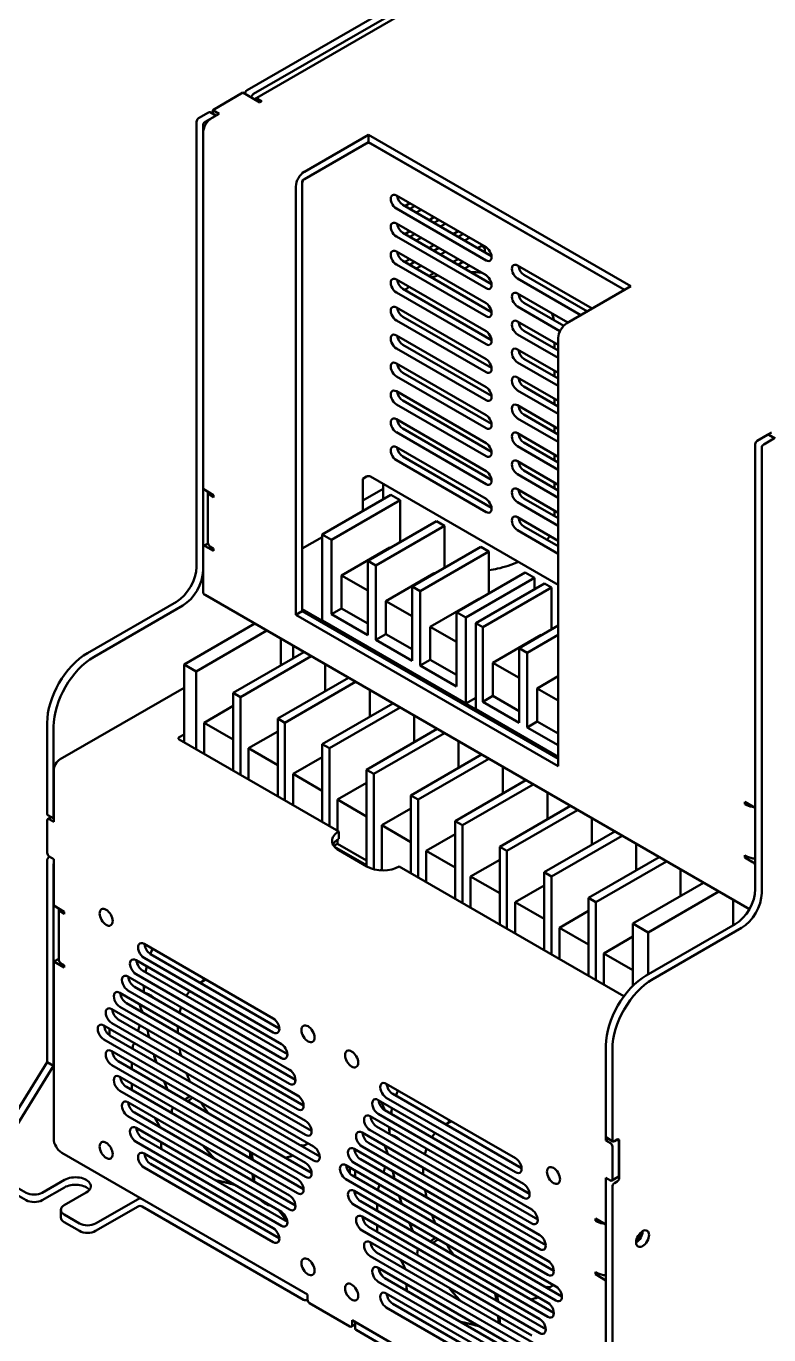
# Model space of a CAD drawing. Header units: millimetres. Extents: x 2121 to 4904, y 892 to 1933.
# Drawn here: x 3036 to 3153.1, y 1585.1 to 1791.4 of the extents above; entities that cross this region are included whole.
import ezdxf

# ---------------------------------------------------------------- set-up
doc = ezdxf.new("R2010")
doc.units = ezdxf.units.MM
doc.header["$LTSCALE"] = 1.8
doc.layers.add('외형선(ISO)', color=7, linetype='Continuous', lineweight=50)

msp = doc.modelspace()

# ---------------------------------------------------------------- linework, layer by layer
at = {"layer": '외형선(ISO)'}
for p, q in [((3070.811, 1781.322), (3197.135, 1854.256)), ((3071.829, 1780.734), (3198.153, 1853.668)), ((3198.863, 1853.174), (3071.975, 1779.915)), ((3070.174, 1780.955), (3065.401, 1778.199)), ((3072.847, 1779.412), (3070.174, 1780.955)), ((3072.847, 1779.779), (3073.165, 1779.595)), ((3073.165, 1779.595), (3072.847, 1779.412)), ((3063.174, 1776.913), (3064.765, 1777.832)), ((3064.192, 1776.325), (3065.783, 1777.244)), ((3064.99, 1777.854), (3065.915, 1777.32)), ((3065.21, 1776.913), (3066.419, 1777.611)), ((3066.419, 1777.611), (3065.401, 1778.199)), ((3065.401, 1778.199), (3065.401, 1777.617)), ((3062.856, 1706.184), (3062.856, 1776.362)), ((3063.874, 1775.774), (3063.874, 1705.596)), ((3063.874, 1718.456), (3063.874, 1774.599)), ((3089.648, 1772.945), (3079.529, 1767.103)), ((3079.847, 1768.463), (3089.966, 1774.305)), ((3089.966, 1773.129), (3079.847, 1767.287)), ((3089.966, 1774.305), (3089.966, 1773.129)), ((3089.966, 1774.305), (3131.332, 1750.422)), ((3130.314, 1749.834), (3089.966, 1773.129)), ((3090.284, 1772.945), (3130.314, 1749.834)), ((3079.529, 1767.103), (3079.529, 1709.05)), ((3079.529, 1766.736), (3079.529, 1699.203)), ((3078.511, 1698.615), (3078.511, 1766.148)), ((3094.357, 1764.715), (3108.485, 1756.558)), ((3108.485, 1754.5), (3094.357, 1762.657)), ((3095.375, 1763.245), (3109.367, 1755.167)), ((3095.694, 1763.061), (3096.457, 1763.502)), ((3096.457, 1762.621), (3097.221, 1763.061)), ((3098.239, 1762.474), (3097.476, 1762.033)), ((3094.357, 1760.306), (3108.485, 1752.149)), ((3099.512, 1760.857), (3100.276, 1761.298)), ((3100.276, 1760.416), (3101.039, 1760.857)), ((3102.058, 1760.269), (3101.294, 1759.828)), ((3108.485, 1750.091), (3094.357, 1758.248)), ((3095.375, 1758.836), (3109.367, 1750.758)), ((3095.694, 1758.652), (3096.457, 1759.093)), ((3096.457, 1758.211), (3097.221, 1758.652)), ((3098.239, 1758.064), (3097.476, 1757.624)), ((3103.33, 1758.652), (3104.094, 1759.093)), ((3104.094, 1758.211), (3104.858, 1758.652)), ((3105.876, 1758.064), (3105.112, 1757.624)), ((3099.512, 1756.448), (3100.276, 1756.889)), ((3100.276, 1756.007), (3101.039, 1756.448)), ((3107.149, 1756.448), (3107.403, 1756.595)), ((3094.357, 1755.897), (3108.485, 1747.74)), ((3108.485, 1745.682), (3094.357, 1753.839)), ((3095.375, 1754.427), (3109.367, 1746.349)), ((3095.694, 1754.243), (3096.457, 1754.684)), ((3096.457, 1753.802), (3097.221, 1754.243)), ((3102.058, 1755.86), (3101.294, 1755.419)), ((3103.33, 1754.243), (3104.094, 1754.684)), ((3104.094, 1753.802), (3104.858, 1754.243)), ((3098.239, 1753.655), (3097.476, 1753.214)), ((3099.512, 1752.039), (3100.276, 1752.48)), ((3105.876, 1753.655), (3105.112, 1753.214)), ((3113.449, 1753.692), (3125.222, 1746.895)), ((3114.467, 1752.222), (3124.459, 1746.454)), ((3094.357, 1751.488), (3108.485, 1743.331)), ((3095.375, 1750.018), (3109.367, 1741.94)), ((3123.441, 1745.866), (3113.449, 1751.635)), ((3131.332, 1750.422), (3121.213, 1744.58)), ((3108.485, 1741.273), (3094.357, 1749.43)), ((3113.449, 1749.283), (3121.404, 1744.69)), ((3114.467, 1747.813), (3120.731, 1744.197)), ((3094.357, 1747.079), (3108.485, 1738.922)), ((3095.375, 1745.609), (3109.367, 1737.531)), ((3120.149, 1743.357), (3113.449, 1747.225)), ((3108.485, 1736.864), (3094.357, 1745.021)), ((3113.449, 1744.874), (3119.877, 1741.163)), ((3094.357, 1742.669), (3108.485, 1734.513)), ((3119.877, 1739.105), (3113.449, 1742.816)), ((3114.467, 1743.404), (3119.877, 1740.281)), ((3119.273, 1740.63), (3119.273, 1741.512)), ((3119.877, 1742.265), (3119.877, 1674.733)), ((3108.485, 1732.455), (3094.357, 1740.612)), ((3095.375, 1741.2), (3109.367, 1733.122)), ((3113.449, 1740.465), (3119.877, 1736.754)), ((3094.357, 1738.26), (3108.485, 1730.104)), ((3119.877, 1734.696), (3113.449, 1738.407)), ((3114.467, 1738.995), (3119.877, 1735.872)), ((3108.485, 1728.046), (3094.357, 1736.203)), ((3095.375, 1736.791), (3109.367, 1728.713)), ((3113.449, 1736.056), (3119.877, 1732.345)), ((3119.273, 1736.221), (3119.273, 1737.103)), ((3094.357, 1733.851), (3108.485, 1725.694)), ((3119.877, 1730.287), (3113.449, 1733.998)), ((3114.467, 1734.586), (3119.877, 1731.463)), ((3108.485, 1723.637), (3094.357, 1731.794)), ((3095.375, 1732.382), (3109.367, 1724.304)), ((3113.449, 1731.647), (3119.877, 1727.936)), ((3119.273, 1731.812), (3119.273, 1732.694)), ((3094.357, 1729.442), (3108.485, 1721.285)), ((3119.877, 1725.878), (3113.449, 1729.589)), ((3114.467, 1730.177), (3119.877, 1727.054)), ((3108.485, 1719.228), (3094.357, 1727.385)), ((3095.375, 1727.972), (3109.367, 1719.894)), ((3113.449, 1727.238), (3119.877, 1723.527)), ((3119.273, 1727.403), (3119.273, 1728.284)), ((3153.478, 1727.348), (3152.269, 1726.65)), ((3094.357, 1725.033), (3108.485, 1716.876)), ((3119.877, 1721.469), (3113.449, 1725.18)), ((3114.467, 1725.768), (3119.877, 1722.645)), ((3150.933, 1725.511), (3150.933, 1655.333)), ((3152.842, 1726.98), (3151.251, 1726.062)), ((3153.86, 1726.393), (3152.269, 1725.474)), ((3154.085, 1726.415), (3153.067, 1727.003)), ((3108.485, 1714.819), (3094.357, 1722.976)), ((3095.375, 1723.563), (3109.367, 1715.485)), ((3119.273, 1722.994), (3119.273, 1723.875)), ((3150.933, 1724.335), (3150.933, 1668.193)), ((3151.951, 1724.923), (3151.951, 1654.745)), ((3113.449, 1722.829), (3119.877, 1719.118)), ((3114.467, 1721.359), (3119.877, 1718.236)), ((3089.075, 1720.073), (3089.648, 1720.404)), ((3089.075, 1715.002), (3089.075, 1720.073)), ((3090.284, 1720.404), (3119.877, 1703.318)), ((3092.273, 1716.849), (3092.273, 1719.256)), ((3119.877, 1717.06), (3113.449, 1720.771)), ((3119.273, 1718.584), (3119.273, 1719.466)), ((3063.874, 1718.456), (3065.529, 1717.501)), ((3064.657, 1718.004), (3064.657, 1710.005)), ((3065.529, 1717.133), (3065.211, 1717.317)), ((3065.529, 1717.501), (3065.529, 1717.133)), ((3082.648, 1711.291), (3093.466, 1717.538)), ((3089.075, 1716.619), (3092.273, 1718.465)), ((3093.466, 1717.538), (3094.93, 1716.693)), ((3113.449, 1718.419), (3119.877, 1714.708)), ((3114.467, 1716.95), (3119.877, 1713.827)), ((3084.111, 1710.446), (3094.93, 1716.693)), ((3094.93, 1716.693), (3094.93, 1710.079)), ((3119.877, 1712.651), (3113.449, 1716.362)), ((3119.273, 1714.175), (3119.273, 1715.057)), ((3100.658, 1713.386), (3089.839, 1707.14)), ((3091.112, 1706.405), (3101.93, 1712.651)), ((3100.658, 1713.386), (3101.93, 1712.651)), ((3101.93, 1712.651), (3101.93, 1706.037)), ((3113.449, 1714.01), (3119.877, 1710.299)), ((3082.648, 1710.851), (3079.529, 1709.05)), ((3084.111, 1710.446), (3082.648, 1711.291)), ((3082.648, 1697.697), (3082.648, 1711.291)), ((3119.877, 1708.242), (3113.449, 1711.953)), ((3114.467, 1712.541), (3119.877, 1709.418)), ((3063.874, 1702.29), (3063.874, 1709.271)), ((3063.967, 1709.477), (3064.669, 1709.882)), ((3065.529, 1708.682), (3064.192, 1709.454)), ((3065.211, 1709.234), (3065.529, 1709.05)), ((3065.529, 1709.05), (3065.529, 1708.682)), ((3084.111, 1698.689), (3084.111, 1710.446)), ((3093.339, 1709.234), (3085.702, 1704.825)), ((3093.403, 1709.197), (3093.339, 1709.234)), ((3107.658, 1709.344), (3096.839, 1703.098)), ((3098.112, 1702.363), (3108.931, 1708.609)), ((3107.658, 1709.344), (3108.931, 1708.609)), ((3108.931, 1708.609), (3108.931, 1701.996)), ((3089.839, 1707.14), (3089.839, 1695.382)), ((3091.112, 1706.405), (3089.839, 1707.14)), ((3091.112, 1694.647), (3091.112, 1706.405)), ((3085.702, 1704.825), (3089.839, 1702.437)), ((3085.702, 1704.825), (3085.702, 1699.607)), ((3100.339, 1705.192), (3092.703, 1700.783)), ((3100.403, 1705.155), (3100.339, 1705.192)), ((3103.84, 1699.056), (3114.658, 1705.302)), ((3116.122, 1704.457), (3105.303, 1698.211)), ((3114.658, 1705.302), (3116.122, 1704.457)), ((3116.122, 1702.657), (3116.122, 1704.457)), ((3096.839, 1703.098), (3096.839, 1691.34)), ((3098.112, 1702.363), (3096.839, 1703.098)), ((3098.112, 1690.606), (3098.112, 1702.363)), ((3106.862, 1697.311), (3117.681, 1703.557)), ((3107.976, 1696.668), (3118.795, 1702.914)), ((3117.681, 1703.557), (3118.795, 1702.914)), ((3118.795, 1702.914), (3118.795, 1696.301)), ((3045.673, 1692.59), (3059.674, 1700.673)), ((3150.001, 1652.197), (3064.192, 1701.738)), ((3092.703, 1700.783), (3096.839, 1698.395)), ((3092.703, 1700.783), (3092.703, 1695.566)), ((3107.34, 1701.151), (3099.703, 1696.741)), ((3107.403, 1701.114), (3107.34, 1701.151)), ((3060.692, 1700.085), (3046.691, 1692.002)), ((3078.511, 1698.615), (3079.529, 1699.203)), ((3119.877, 1674.733), (3078.511, 1698.615)), ((3119.877, 1676.203), (3079.529, 1699.497)), ((3079.529, 1699.203), (3119.877, 1675.909)), ((3085.702, 1699.607), (3084.111, 1698.689)), ((3089.839, 1695.382), (3084.111, 1698.689)), ((3089.839, 1697.219), (3085.702, 1699.607)), ((3103.84, 1687.299), (3103.84, 1699.056)), ((3105.303, 1698.211), (3103.84, 1699.056)), ((3105.303, 1684.617), (3105.303, 1698.211)), ((3060.883, 1690.789), (3072.02, 1697.219)), ((3062.792, 1689.687), (3073.929, 1696.117)), ((3105.303, 1684.617), (3082.648, 1697.697)), ((3099.703, 1696.741), (3103.84, 1694.353)), ((3099.703, 1696.741), (3099.703, 1691.524)), ((3107.976, 1696.668), (3106.862, 1697.311)), ((3106.862, 1683.716), (3106.862, 1697.311)), ((3107.976, 1684.91), (3107.976, 1696.668)), ((3119.877, 1696.925), (3113.704, 1693.361)), ((3076.156, 1694.831), (3076.156, 1690.642)), ((3092.703, 1695.566), (3091.112, 1694.647)), ((3096.839, 1691.34), (3091.112, 1694.647)), ((3096.839, 1693.177), (3092.703, 1695.566)), ((3117.204, 1695.456), (3109.567, 1691.046)), ((3114.976, 1692.626), (3119.877, 1695.456)), ((3117.268, 1695.419), (3117.204, 1695.456)), ((3079.784, 1692.737), (3068.647, 1686.307)), ((3069.792, 1685.645), (3080.929, 1692.075)), ((3078.106, 1691.768), (3078.106, 1693.705)), ((3113.704, 1693.361), (3113.704, 1681.604)), ((3114.976, 1692.626), (3113.704, 1693.361)), ((3114.976, 1680.869), (3114.976, 1692.626)), ((3062.792, 1689.687), (3060.883, 1690.789)), ((3060.883, 1678.517), (3060.883, 1690.789)), ((3083.157, 1690.789), (3083.157, 1686.601)), ((3099.703, 1691.524), (3098.112, 1690.606)), ((3103.84, 1687.299), (3098.112, 1690.606)), ((3103.84, 1689.136), (3099.703, 1691.524)), ((3109.567, 1691.046), (3113.704, 1688.658)), ((3109.567, 1691.046), (3109.567, 1685.829)), ((3062.792, 1677.415), (3062.792, 1689.687)), ((3086.784, 1688.695), (3075.647, 1682.265)), ((3076.793, 1681.604), (3087.93, 1688.034)), ((3119.877, 1688.915), (3116.567, 1687.005)), ((3041.352, 1675.831), (3060.883, 1687.108)), ((3068.647, 1686.307), (3068.647, 1674.035)), ((3069.792, 1685.645), (3068.647, 1686.307)), ((3090.157, 1686.748), (3090.157, 1682.559)), ((3109.567, 1685.829), (3107.976, 1684.91)), ((3113.704, 1683.441), (3109.567, 1685.829)), ((3116.567, 1687.005), (3119.877, 1685.094)), ((3116.567, 1687.005), (3116.567, 1681.787)), ((3068.647, 1684.249), (3064.065, 1681.604)), ((3069.792, 1673.373), (3069.792, 1685.645)), ((3093.784, 1684.653), (3082.648, 1678.223)), ((3083.793, 1677.562), (3094.93, 1683.992)), ((3106.862, 1685.517), (3105.303, 1684.617)), ((3119.877, 1676.203), (3106.862, 1683.716)), ((3113.704, 1681.604), (3107.976, 1684.91)), ((3075.647, 1682.265), (3075.647, 1669.993)), ((3076.793, 1681.604), (3075.647, 1682.265)), ((3097.157, 1682.706), (3097.157, 1678.517)), ((3116.567, 1681.787), (3114.976, 1680.869)), ((3119.877, 1679.877), (3116.567, 1681.787)), ((3039.309, 1681.567), (3039.309, 1667.237)), ((3040.327, 1680.979), (3040.327, 1666.65)), ((3060.125, 1679.322), (3060.883, 1679.759)), ((3064.065, 1681.604), (3068.647, 1678.958)), ((3064.065, 1681.604), (3064.065, 1676.68)), ((3075.647, 1680.207), (3071.065, 1677.562)), ((3076.793, 1669.332), (3076.793, 1681.604)), ((3100.785, 1680.612), (3089.648, 1674.182)), ((3090.793, 1673.52), (3101.93, 1679.95)), ((3119.877, 1678.04), (3114.976, 1680.869)), ((3085.263, 1664.441), (3060.125, 1678.955)), ((3060.826, 1678.55), (3060.883, 1678.583)), ((3071.065, 1677.562), (3075.647, 1674.917)), ((3071.065, 1677.562), (3071.065, 1672.639)), ((3082.648, 1678.223), (3082.648, 1665.951)), ((3083.793, 1677.562), (3082.648, 1678.223)), ((3083.793, 1665.29), (3083.793, 1677.562)), ((3104.158, 1678.664), (3104.158, 1674.476)), ((3082.648, 1676.166), (3078.066, 1673.52)), ((3107.785, 1676.57), (3096.648, 1670.14)), ((3097.794, 1669.479), (3108.931, 1675.909)), ((3040.334, 1665.984), (3040.334, 1674.068)), ((3078.066, 1673.52), (3082.648, 1670.875)), ((3078.066, 1673.52), (3078.066, 1668.597)), ((3089.648, 1674.182), (3089.648, 1658.97)), ((3090.793, 1673.52), (3089.648, 1674.182)), ((3090.793, 1658.502), (3090.793, 1673.52)), ((3111.158, 1674.623), (3111.158, 1670.434)), ((3089.648, 1672.124), (3085.066, 1669.479)), ((3114.786, 1672.528), (3103.649, 1666.098)), ((3104.794, 1665.437), (3115.931, 1671.867)), ((3085.066, 1669.479), (3089.648, 1666.833)), ((3085.066, 1669.479), (3085.066, 1664.555)), ((3096.648, 1670.14), (3096.648, 1657.868)), ((3097.794, 1669.479), (3096.648, 1670.14)), ((3097.794, 1657.207), (3097.794, 1669.479)), ((3118.158, 1670.581), (3118.158, 1666.392)), ((3096.648, 1668.082), (3092.066, 1665.437)), ((3121.786, 1668.487), (3110.649, 1662.057)), ((3111.794, 1661.395), (3122.931, 1667.825)), ((3149.278, 1668.781), (3149.278, 1669.148)), ((3149.278, 1669.148), (3150.933, 1668.193)), ((3149.596, 1668.965), (3149.278, 1668.781)), ((3149.596, 1668.597), (3149.278, 1668.781)), ((3039.315, 1666.205), (3039.315, 1661.061)), ((3039.402, 1667.031), (3040.334, 1666.494)), ((3039.943, 1666.719), (3039.409, 1666.411)), ((3040.334, 1665.984), (3039.634, 1666.389)), ((3092.066, 1665.437), (3096.648, 1662.792)), ((3092.066, 1665.437), (3092.066, 1658.456)), ((3103.649, 1666.098), (3103.649, 1653.826)), ((3104.794, 1665.437), (3103.649, 1666.098)), ((3104.794, 1653.165), (3104.794, 1665.437)), ((3125.159, 1666.539), (3125.159, 1662.351)), ((3085.066, 1663.142), (3085.066, 1662.498)), ((3085.263, 1664.441), (3085.263, 1663.266)), ((3103.649, 1664.041), (3099.067, 1661.395)), ((3128.786, 1664.445), (3117.649, 1658.015)), ((3118.795, 1657.354), (3129.932, 1663.784)), ((3085.066, 1662.498), (3084.491, 1662.165)), ((3089.648, 1659.117), (3084.596, 1662.034)), ((3089.648, 1659.852), (3085.066, 1662.498)), ((3089.718, 1658.93), (3085.263, 1661.502)), ((3099.067, 1661.395), (3103.649, 1658.75)), ((3099.067, 1661.395), (3099.067, 1656.472)), ((3110.649, 1662.057), (3110.649, 1649.785)), ((3111.794, 1661.395), (3110.649, 1662.057)), ((3111.794, 1649.123), (3111.794, 1661.395)), ((3132.159, 1662.498), (3132.159, 1658.309)), ((3039.309, 1659.889), (3039.309, 1628.07)), ((3039.627, 1660.44), (3039.691, 1660.477)), ((3040.334, 1660.106), (3039.634, 1660.51)), ((3040.327, 1659.301), (3040.327, 1627.482)), ((3040.334, 1652.757), (3040.334, 1660.106)), ((3130.23, 1638.48), (3094.809, 1658.93)), ((3110.649, 1659.999), (3106.067, 1657.354)), ((3135.787, 1660.403), (3124.65, 1653.973)), ((3125.795, 1653.312), (3136.932, 1659.742)), ((3149.278, 1660.33), (3149.278, 1660.698)), ((3149.278, 1660.698), (3149.596, 1660.514)), ((3149.596, 1660.514), (3149.278, 1660.33)), ((3150.615, 1659.558), (3149.278, 1660.33)), ((3150.933, 1659.007), (3150.933, 1655.333)), ((3092.066, 1658.456), (3091.856, 1658.335)), ((3092.3, 1658.321), (3092.066, 1658.456)), ((3106.067, 1657.354), (3110.649, 1654.708)), ((3106.067, 1657.354), (3106.067, 1652.43)), ((3117.649, 1658.015), (3117.649, 1645.743)), ((3118.795, 1657.354), (3117.649, 1658.015)), ((3118.795, 1645.082), (3118.795, 1657.354)), ((3139.16, 1658.456), (3139.16, 1654.267)), ((3117.649, 1655.957), (3113.067, 1653.312)), ((3142.787, 1656.362), (3131.65, 1649.932)), ((3145.205, 1654.965), (3134.068, 1648.536)), ((3040.334, 1652.757), (3041.995, 1651.798)), ((3113.067, 1653.312), (3117.649, 1650.667)), ((3113.067, 1653.312), (3113.067, 1648.389)), ((3124.65, 1653.973), (3124.65, 1641.701)), ((3125.795, 1653.312), (3124.65, 1653.973)), ((3125.795, 1641.04), (3125.795, 1653.312)), ((3147.433, 1649.638), (3147.433, 1653.679)), ((3041.123, 1652.302), (3041.123, 1644.303)), ((3041.995, 1651.431), (3041.676, 1651.615)), ((3041.995, 1651.798), (3041.995, 1651.431)), ((3124.65, 1651.916), (3120.068, 1649.27)), ((3120.068, 1649.27), (3124.65, 1646.625)), ((3120.068, 1649.27), (3120.068, 1644.347)), ((3131.65, 1649.932), (3131.65, 1640.114)), ((3134.068, 1648.536), (3131.65, 1649.932)), ((3133.75, 1641.738), (3147.751, 1649.822)), ((3148.769, 1649.234), (3134.768, 1641.15)), ((3054.589, 1646.731), (3074.954, 1634.974)), ((3131.65, 1647.874), (3127.068, 1645.229)), ((3134.068, 1641.922), (3134.068, 1648.536)), ((3074.954, 1632.769), (3054.589, 1644.527)), ((3055.607, 1645.115), (3075.906, 1633.395)), ((3127.068, 1645.229), (3131.65, 1642.583)), ((3127.068, 1645.229), (3127.068, 1640.305)), ((3040.334, 1643.939), (3041.123, 1644.395)), ((3040.334, 1616.015), (3040.334, 1643.939)), ((3041.995, 1642.98), (3040.334, 1643.939)), ((3041.676, 1643.531), (3041.995, 1643.348)), ((3041.995, 1643.348), (3041.995, 1642.98)), ((3053.316, 1644.16), (3076.226, 1630.932)), ((3054.334, 1642.543), (3077.179, 1629.354)), ((3052.043, 1641.588), (3077.499, 1626.891)), ((3076.226, 1628.728), (3053.316, 1641.955)), ((3063.419, 1640.605), (3064.278, 1641.101)), ((3050.77, 1639.016), (3078.772, 1622.849)), ((3077.499, 1624.686), (3052.043, 1639.383)), ((3053.061, 1639.971), (3078.452, 1625.312)), ((3054.557, 1639.487), (3054.557, 1639.107)), ((3049.498, 1636.444), (3080.045, 1618.807)), ((3078.772, 1620.644), (3050.77, 1636.811)), ((3051.789, 1637.399), (3079.724, 1621.27)), ((3080.045, 1616.603), (3049.498, 1634.239)), ((3050.516, 1634.827), (3080.997, 1617.229)), ((3048.225, 1633.872), (3081.317, 1614.766)), ((3048.352, 1633.476), (3048.352, 1633.798)), ((3049.148, 1632.316), (3049.148, 1633.339)), ((3049.243, 1632.255), (3082.27, 1613.187)), ((3081.317, 1612.561), (3048.225, 1631.667)), ((3127.386, 1630.715), (3127.386, 1616.386)), ((3128.404, 1630.128), (3128.404, 1615.798)), ((3039.309, 1628.07), (3031.036, 1614.698)), ((3039.309, 1628.07), (3040.327, 1627.482)), ((3049.498, 1629.83), (3080.045, 1612.194)), ((3050.516, 1628.213), (3080.997, 1610.615)), ((3052.648, 1628.011), (3052.648, 1626.982)), ((3040.327, 1627.482), (3032.054, 1614.11)), ((3080.045, 1609.989), (3049.498, 1627.625)), ((3050.77, 1625.788), (3078.772, 1609.622)), ((3051.789, 1624.172), (3079.724, 1608.043)), ((3052.648, 1624.704), (3052.648, 1623.676)), ((3092.773, 1624.686), (3113.137, 1612.929)), ((3078.772, 1607.417), (3050.77, 1623.584)), ((3091.5, 1622.114), (3114.41, 1608.887)), ((3113.137, 1610.724), (3092.773, 1622.482)), ((3093.791, 1623.069), (3114.09, 1611.35)), ((3127.393, 1623.804), (3127.393, 1615.721)), ((3052.043, 1621.747), (3077.499, 1607.05)), ((3053.061, 1620.13), (3078.452, 1605.471)), ((3114.41, 1606.682), (3091.5, 1619.91)), ((3092.518, 1620.497), (3115.363, 1607.308)), ((3077.499, 1604.845), (3052.043, 1619.542)), ((3053.316, 1617.705), (3076.226, 1604.478)), ((3090.227, 1619.542), (3115.683, 1604.845)), ((3091.245, 1617.925), (3116.635, 1603.267)), ((3102.112, 1618.265), (3102.971, 1618.761)), ((3054.334, 1616.088), (3077.179, 1602.899)), ((3088.954, 1616.97), (3116.956, 1600.804)), ((3115.683, 1602.641), (3090.227, 1617.338)), ((3093.25, 1617.147), (3093.25, 1616.768)), ((3127.393, 1615.721), (3127.834, 1615.976)), ((3127.393, 1615.721), (3128.093, 1615.317)), ((3127.486, 1616.176), (3128.498, 1615.592)), ((3128.723, 1615.614), (3129.168, 1615.872)), ((3129.486, 1615.688), (3129.486, 1609.809)), ((3080.363, 1591.434), (3041.606, 1613.81)), ((3076.226, 1602.273), (3053.316, 1615.5)), ((3054.589, 1613.663), (3074.954, 1601.906)), ((3057.262, 1615.427), (3057.262, 1614.949)), ((3087.681, 1614.398), (3118.228, 1596.762)), ((3087.841, 1613.899), (3087.841, 1614.306)), ((3116.956, 1598.599), (3088.954, 1614.766)), ((3089.972, 1615.354), (3117.908, 1599.225)), ((3128.411, 1609.622), (3128.411, 1614.766)), ((3129.429, 1615.354), (3129.429, 1610.21)), ((3055.607, 1612.047), (3075.906, 1600.327)), ((3086.409, 1611.826), (3119.501, 1592.72)), ((3086.536, 1611.753), (3086.536, 1611.431)), ((3118.228, 1594.557), (3087.681, 1612.194)), ((3088.7, 1612.782), (3119.181, 1595.183)), ((3042.045, 1609.515), (3038.545, 1607.494)), ((3074.954, 1599.701), (3054.589, 1611.459)), ((3119.501, 1590.516), (3086.409, 1609.622)), ((3087.045, 1610.522), (3087.045, 1611.459)), ((3087.427, 1610.21), (3120.454, 1591.142)), ((3087.841, 1609.971), (3087.841, 1611)), ((3127.393, 1609.842), (3127.393, 1602.494)), ((3127.393, 1609.842), (3128.093, 1609.438)), ((3129.336, 1610.004), (3128.318, 1609.416)), ((3036, 1607.494), (3033.072, 1609.184)), ((3033.072, 1608.009), (3036, 1606.319)), ((3038.545, 1606.319), (3042.045, 1608.339)), ((3041.982, 1605.51), (3045.482, 1607.531)), ((3087.681, 1607.785), (3118.228, 1590.148)), ((3087.841, 1607.286), (3087.841, 1607.693)), ((3127.386, 1609.038), (3127.386, 1577.219)), ((3128.404, 1608.45), (3128.404, 1576.631)), ((3129.168, 1609.258), (3128.723, 1609.001)), ((3053.628, 1606.502), (3046.946, 1602.644)), ((3046.946, 1601.469), (3053.628, 1605.327)), ((3079.72, 1591.805), (3054.264, 1606.502)), ((3054.264, 1605.327), (3079.72, 1590.63)), ((3118.228, 1587.944), (3087.681, 1605.58)), ((3088.7, 1606.168), (3119.181, 1588.57)), ((3091.341, 1605.672), (3091.341, 1604.643)), ((3041.455, 1604.775), (3041.455, 1603.6)), ((3044.4, 1602.644), (3041.982, 1604.041)), ((3088.954, 1603.743), (3116.956, 1587.576)), ((3125.732, 1603.085), (3125.732, 1603.453)), ((3125.732, 1603.453), (3127.393, 1602.494)), ((3126.05, 1603.269), (3125.732, 1603.085)), ((3041.982, 1602.865), (3044.4, 1601.469)), ((3116.956, 1585.372), (3088.954, 1601.538)), ((3089.972, 1602.126), (3117.908, 1585.998)), ((3091.341, 1602.365), (3091.341, 1601.336)), ((3126.05, 1602.902), (3125.732, 1603.085)), ((3090.227, 1599.701), (3115.683, 1585.004)), ((3115.683, 1582.8), (3090.227, 1597.497)), ((3091.245, 1598.085), (3116.635, 1583.426)), ((3091.5, 1595.66), (3114.41, 1582.432)), ((3125.732, 1594.635), (3125.732, 1595.002)), ((3125.732, 1595.002), (3126.05, 1594.818)), ((3114.41, 1580.228), (3091.5, 1593.455)), ((3092.518, 1594.043), (3115.363, 1580.854)), ((3095.955, 1593.088), (3095.955, 1592.61)), ((3126.05, 1594.818), (3125.732, 1594.635)), ((3127.393, 1593.676), (3125.732, 1594.635)), ((3127.393, 1593.676), (3127.393, 1577.215)), ((3080.363, 1591.434), (3080.363, 1590.626)), ((3092.773, 1591.618), (3113.137, 1579.86)), ((3080.357, 1590.63), (3080.363, 1590.633)), ((3080.681, 1590.075), (3087.045, 1586.401)), ((3113.137, 1577.656), (3092.773, 1589.413)), ((3093.791, 1590.001), (3114.09, 1578.282)), ((3087.27, 1586.378), (3087.861, 1586.72)), ((3121.491, 1567.689), (3087.363, 1587.393)), ((3087.363, 1587.393), (3087.363, 1586.584)), ((3087.861, 1587.105), (3087.861, 1586.037)), ((3113.449, 1572.332), (3087.993, 1587.029)), ((3087.993, 1585.853), (3112.749, 1571.56))]:
    msp.add_line(p, q, dxfattribs=at)
for centre, major_axis, start_param, end_param in [((3070.811, 1780.955), (0.225, 0.39), 0.7853982, 2.3561945), ((3071.829, 1780.367), (0.225, 0.39), 0.7853982, 2.3561945), ((3072.847, 1778.236), (-0.945, 1.637), 5.4977871, 6.2023346), ((3063.174, 1776.546), (0.225, 0.39), 0.7853982, 2.3561945), ((3065.21, 1775.37), (0.945, 1.637), 0.7853982, 2.3561945), ((3064.765, 1777.464), (0.225, 0.39), 0, 0.7853982), ((3064.192, 1775.958), (0.225, 0.39), 0.7853982, 2.3561945), ((3089.966, 1772.761), (-0.45, 0), 3.9269908, 5.4977871), ((3079.847, 1766.919), (0.945, 1.637), 0.7853982, 2.3561945), ((3079.847, 1766.919), (-0.225, -0.39), 3.9269908, 5.4977871), ((3094.357, 1763.686), (-0.63, 1.091), 5.4977871, 8.6393798), ((3095.375, 1764.274), (0.63, -1.091), 4.0703384, 5.4977871), ((3094.357, 1759.277), (-0.63, 1.091), 5.4977871, 8.6393798), ((3095.375, 1759.865), (0.63, -1.091), 4.0703384, 5.4977871), ((3094.357, 1754.868), (-0.63, 1.091), 5.4977871, 8.6393798), ((3106.385, 1756.154), (0.63, 1.091), 5.2418593, 5.3544396), ((3107.403, 1755.566), (0.63, 1.091), 5.2418593, 7.0685835), ((3108.485, 1755.529), (0.63, -1.091), 5.4977871, 8.6393798), ((3095.375, 1755.456), (0.63, -1.091), 4.0703384, 5.4977871), ((3113.449, 1752.663), (-0.63, 1.091), 5.4977871, 8.6393798), ((3094.357, 1750.459), (-0.63, 1.091), 5.4977871, 8.6393798), ((3108.485, 1751.12), (0.63, -1.091), 5.4977871, 8.6393798), ((3114.467, 1753.251), (0.63, -1.091), 4.0703384, 5.4977871), ((3095.375, 1751.047), (0.63, -1.091), 4.0703384, 5.4977871), ((3108.485, 1746.711), (0.63, -1.091), 5.4977871, 8.6393798), ((3113.449, 1748.254), (-0.63, 1.091), 5.4977871, 8.6393798), ((3114.467, 1748.842), (0.63, -1.091), 4.0703384, 5.4977871), ((3094.357, 1746.05), (-0.63, 1.091), 5.4977871, 8.6393798), ((3095.375, 1746.638), (0.63, -1.091), 4.0703384, 5.4977871), ((3113.449, 1743.845), (-0.63, 1.091), 5.4977871, 8.6393798), ((3114.467, 1744.433), (0.63, -1.091), 4.0703384, 5.4977871), ((3121.213, 1743.037), (-0.945, -1.637), 3.9269908, 5.4977871), ((3094.357, 1741.641), (-0.63, 1.091), 5.4977871, 8.6393798), ((3095.375, 1742.229), (0.63, -1.091), 4.0703384, 5.4977871), ((3108.485, 1742.302), (0.63, -1.091), 5.4977871, 8.6393798), ((3113.449, 1739.436), (-0.63, 1.091), 5.4977871, 8.6393798), ((3114.467, 1740.024), (0.63, -1.091), 4.0703384, 5.4977871), ((3094.357, 1737.232), (-0.63, 1.091), 5.4977871, 8.6393798), ((3095.375, 1737.819), (0.63, -1.091), 4.0703384, 5.4977871), ((3108.485, 1737.893), (0.63, -1.091), 5.4977871, 8.6393798), ((3113.449, 1735.027), (-0.63, 1.091), 5.4977871, 8.6393798), ((3114.467, 1735.615), (0.63, -1.091), 4.0703384, 5.4977871), ((3094.357, 1732.822), (-0.63, 1.091), 5.4977871, 8.6393798), ((3095.375, 1733.41), (0.63, -1.091), 4.0703384, 5.4977871), ((3108.485, 1733.484), (0.63, -1.091), 5.4977871, 8.6393798), ((3113.449, 1730.618), (-0.63, 1.091), 5.4977871, 8.6393798), ((3114.467, 1731.206), (0.63, -1.091), 4.0703384, 5.4977871), ((3094.357, 1728.413), (-0.63, 1.091), 5.4977871, 8.6393798), ((3095.375, 1729.001), (0.63, -1.091), 4.0703384, 5.4977871), ((3108.485, 1729.075), (0.63, -1.091), 5.4977871, 8.6393798), ((3113.449, 1726.209), (-0.63, 1.091), 5.4977871, 8.6393798), ((3114.467, 1726.797), (0.63, -1.091), 4.0703384, 5.4977871), ((3152.842, 1726.613), (0.225, 0.39), 0, 0.7853982), ((3094.357, 1724.004), (-0.63, 1.091), 5.4977871, 8.6393798), ((3095.375, 1724.592), (0.63, -1.091), 4.0703384, 5.4977871), ((3108.485, 1724.666), (0.63, -1.091), 5.4977871, 8.6393798), ((3151.251, 1725.694), (-0.225, -0.39), 3.9269908, 5.4977871), ((3152.269, 1725.107), (-0.225, -0.39), 3.9269908, 5.4977871), ((3113.449, 1721.8), (-0.63, 1.091), 5.4977871, 8.6393798), ((3108.485, 1720.257), (0.63, -1.091), 5.4977871, 8.6393798), ((3114.467, 1722.388), (0.63, -1.091), 4.0703384, 5.4977871), ((3089.966, 1720.22), (0.45, 0), 0.7853982, 2.3561945), ((3066.547, 1718.088), (-1.89, 0), 0.0808507, 0.7853982), ((3108.485, 1715.848), (0.63, -1.091), 5.4977871, 8.6393798), ((3113.449, 1717.391), (-0.63, 1.091), 5.4977871, 8.6393798), ((3114.467, 1717.979), (0.63, -1.091), 4.0703384, 5.4977871), ((3113.449, 1712.982), (-0.63, 1.091), 5.4977871, 8.6393798), ((3114.467, 1713.569), (0.63, -1.091), 4.0703384, 5.4977871), ((3064.192, 1709.087), (-0.225, 0.39), 5.4977871, 7.0685835), ((3066.547, 1710.005), (-1.89, 0), 0, 0.7853982), ((3059.674, 1704.347), (-2.25, -3.897), 0.7853982, 2.3561945), ((3060.692, 1703.759), (2.25, 3.897), 3.9269908, 5.4977871), ((3064.192, 1702.106), (-0.225, 0.39), 0.7853982, 2.3561945), ((3045.673, 1685.241), (-4.5, -7.794), 3.9269908, 5.4977871), ((3046.691, 1684.653), (4.5, 7.794), 0.7853982, 2.3561945), ((3060.444, 1679.138), (-0.45, 0), 5.4977871, 7.0685835), ((3041.352, 1674.656), (-0.72, -1.247), 3.9269908, 5.4977871), ((3039.627, 1667.421), (-0.225, -0.39), 5.4977871, 6.2831853), ((3150.932, 1669.369), (-1.89, 0), 0.7853982, 1.4899456), ((3039.634, 1666.021), (-0.225, 0.39), 5.4977871, 7.0685835), ((3040.645, 1666.833), (0.225, 0.39), 2.3561945, 2.5565293), ((3087.809, 1662.972), (-3.6, 0), 5.4977871, 7.0685835), ((3087.809, 1661.796), (-3.6, 0), 5.4977871, 5.9964288), ((3039.634, 1660.877), (-0.225, 0.39), 0.7853982, 2.3561945), ((3039.627, 1660.073), (-0.225, -0.39), 3.9269908, 5.4977871), ((3040.645, 1659.485), (0.225, 0.39), 2.1558596, 2.3561945), ((3092.263, 1660.4), (-3.6, 0), 0.7853982, 2.3561945), ((3150.932, 1661.285), (1.89, 0), 3.9269908, 4.7127257), ((3150.615, 1659.191), (0.225, -0.39), 0.7853982, 2.3561945), ((3147.751, 1653.496), (-2.25, -3.897), 0.7853982, 2.3561945), ((3148.769, 1652.908), (2.25, 3.897), 3.9269908, 5.4977871), ((3043.013, 1652.386), (-1.89, 0), 0.0808507, 0.7853982), ((3054.589, 1645.629), (-0.675, 1.169), 5.4977871, 8.6393798), ((3055.607, 1646.217), (0.675, -1.169), 3.993707, 5.4977871), ((3072.853, 1628.177), (12.946, -22.422), 3.53839, 3.5904096), ((3072.853, 1628.177), (12.937, -22.408), 3.5381344, 3.5902116), ((3043.013, 1644.303), (-1.89, 0), 0, 0.7853982), ((3053.316, 1643.057), (-0.675, 1.169), 5.4977871, 8.6393798), ((3054.334, 1643.645), (0.675, -1.169), 3.993707, 5.4977871), ((3072.853, 1628.177), (12.946, -22.422), 3.7026438, 3.7522991), ((3072.853, 1628.177), (12.938, -22.408), 3.7025013, 3.7521889), ((3052.043, 1640.485), (-0.675, 1.169), 5.4977871, 8.6393798), ((3053.061, 1641.073), (0.675, -1.169), 3.993707, 5.4977871), ((3082.081, 1633.504), (-12.937, 22.408), 0.9109451, 0.9294674), ((3133.75, 1634.39), (-4.5, -7.794), 3.9269908, 5.4977871), ((3134.768, 1633.802), (4.5, 7.794), 0.7853982, 2.3561945), ((3050.77, 1637.913), (-0.675, 1.169), 5.4977871, 8.6393798), ((3051.789, 1638.501), (0.675, -1.169), 3.993707, 5.4977871), ((3072.853, 1628.177), (12.946, -22.422), 3.860897, 3.8916639), ((3072.853, 1628.177), (12.938, -22.408), 3.8608557, 3.9095986), ((3049.498, 1635.341), (-0.675, 1.169), 5.4977871, 8.6393798), ((3050.516, 1635.929), (0.675, -1.169), 3.993707, 5.4977871), ((3048.225, 1632.769), (-0.675, 1.169), 5.4977871, 8.6393798), ((3074.954, 1633.872), (0.675, -1.169), 5.4977871, 8.6393798), ((3049.243, 1633.357), (0.675, -1.169), 3.993707, 5.4977871), ((3072.853, 1628.177), (12.946, -22.422), 4.17637, 4.2269359), ((3072.853, 1628.177), (12.938, -22.408), 4.1765291, 4.227129), ((3049.498, 1628.728), (-0.675, 1.169), 5.4977871, 8.6393798), ((3076.226, 1629.83), (0.675, -1.169), 5.4977871, 8.6393798), ((3050.516, 1629.316), (0.675, -1.169), 3.993707, 5.4977871), ((3072.853, 1628.177), (12.946, -22.422), 4.3420308, 4.3958757), ((3072.853, 1628.177), (12.938, -22.408), 4.3423059, 4.396192), ((3050.77, 1624.686), (-0.675, 1.169), 5.4977871, 8.6393798), ((3077.499, 1625.788), (0.675, -1.169), 5.4977871, 8.6393798), ((3051.789, 1625.274), (0.675, -1.169), 3.993707, 5.4977871), ((3072.853, 1628.177), (12.946, -22.422), 4.5209549, 4.5809278), ((3072.853, 1628.177), (12.937, -22.408), 4.5213766, 4.5814064), ((3092.773, 1623.584), (-0.675, 1.169), 5.4977871, 8.6393798), ((3093.791, 1624.172), (0.675, -1.169), 3.993707, 5.4977871), ((3052.043, 1620.644), (-0.675, 1.169), 5.4977871, 8.6393798), ((3078.772, 1621.747), (0.675, -1.169), 5.4977871, 8.6393798), ((3091.5, 1621.012), (-0.675, 1.169), 5.4977871, 8.6393798), ((3092.518, 1621.6), (0.675, -1.169), 3.993707, 5.4977871), ((3111.546, 1605.837), (12.946, -22.422), 3.53839, 3.5904451), ((3111.546, 1605.837), (12.938, -22.408), 3.5381344, 3.5902266), ((3053.061, 1621.232), (0.675, -1.169), 3.993707, 5.4977871), ((3090.227, 1618.44), (-0.675, 1.169), 5.4977871, 8.6393798), ((3111.546, 1605.837), (12.946, -22.422), 3.7026438, 3.7522991), ((3111.546, 1605.837), (12.937, -22.408), 3.7025013, 3.7521889), ((3053.316, 1616.603), (-0.675, 1.169), 5.4977871, 8.6393798), ((3054.334, 1617.191), (0.675, -1.169), 3.993707, 5.4977871), ((3055.034, 1617.889), (1.575, -2.728), 1.2283092, 1.7619495), ((3080.045, 1617.705), (0.675, -1.169), 5.4977871, 8.6393798), ((3091.245, 1619.028), (0.675, -1.169), 3.993707, 5.4977871), ((3111.546, 1605.837), (12.946, -22.422), 3.860897, 3.8916639), ((3111.546, 1605.837), (12.938, -22.408), 3.8608557, 3.9095986), ((3120.774, 1611.165), (-12.938, 22.408), 0.9109451, 0.9294674), ((3041.606, 1615.28), (-0.9, 1.559), 0.7853982, 2.3561945), ((3088.954, 1615.868), (-0.675, 1.169), 5.4977871, 8.6393798), ((3089.972, 1616.456), (0.675, -1.169), 3.993707, 5.4977871), ((3128.723, 1615.982), (-0.225, -0.39), 5.4977871, 7.0685835), ((3129.111, 1615.537), (-0.225, 0.39), 3.9269908, 5.330906), ((3129.168, 1615.504), (0.225, 0.39), 5.4977871, 7.0685835), ((3054.589, 1612.561), (-0.675, 1.169), 5.4977871, 8.6393798), ((3055.607, 1613.149), (0.675, -1.169), 3.993707, 5.4977871), ((3058.216, 1614.398), (0.675, -1.169), 3.9269908, 4.4505896), ((3072.853, 1628.177), (12.946, -22.422), 4.987284, 5.0980518), ((3072.853, 1628.177), (12.937, -22.408), 4.9883999, 5.0995322), ((3081.317, 1613.663), (0.675, -1.169), 5.4977871, 8.6393798), ((3087.681, 1613.296), (-0.675, 1.169), 5.4977871, 8.6393798), ((3088.7, 1613.884), (0.675, -1.169), 3.993707, 5.4977871), ((3128.093, 1614.949), (0.225, -0.39), 0.7853982, 2.3561945), ((3080.045, 1611.091), (0.675, -1.169), 5.4977871, 8.6393798), ((3086.409, 1610.724), (-0.675, 1.169), 5.4977871, 8.6393798), ((3087.427, 1611.312), (0.675, -1.169), 3.993707, 5.4977871), ((3113.137, 1611.826), (0.675, -1.169), 5.4977871, 8.6393798), ((3043.764, 1608.523), (2.43, 0), 5.4977871, 8.6393798), ((3078.772, 1608.519), (0.675, -1.169), 5.4977871, 8.6393798), ((3111.546, 1605.837), (12.946, -22.422), 4.17637, 4.2269359), ((3111.546, 1605.837), (12.938, -22.408), 4.1765291, 4.227129), ((3128.093, 1609.805), (0.225, -0.39), 5.4977871, 7.0685835), ((3129.168, 1609.625), (0.225, 0.39), 3.9269908, 5.4977871), ((3129.111, 1610.393), (0.225, -0.39), 0, 0.7853982), ((3037.273, 1608.229), (-1.8, 0), 0.7853982, 2.3561945), ((3043.764, 1607.347), (2.43, 0), 0.4323726, 2.3561945), ((3087.681, 1606.682), (-0.675, 1.169), 5.4977871, 8.6393798), ((3088.7, 1607.27), (0.675, -1.169), 3.993707, 5.4977871), ((3114.41, 1607.785), (0.675, -1.169), 5.4977871, 8.6393798), ((3128.723, 1608.633), (0.225, 0.39), 0.7853982, 2.3561945), ((3037.273, 1607.053), (1.8, 0), 3.9269908, 5.4977871), ((3043.255, 1604.775), (-1.8, 0), 5.4977871, 7.0685835), ((3053.946, 1606.319), (-0.45, 0), 3.9269908, 5.4977871), ((3053.946, 1605.143), (0.45, 0), 0.7853982, 2.3561945), ((3077.499, 1605.947), (0.675, -1.169), 5.4977871, 8.6393798), ((3111.546, 1605.837), (12.946, -22.422), 4.3420308, 4.3958757), ((3111.546, 1605.837), (12.937, -22.408), 4.3423059, 4.396192), ((3043.255, 1603.6), (-1.8, 0), 0, 0.7853982), ((3076.226, 1603.376), (0.675, -1.169), 5.4977871, 8.6393798), ((3088.954, 1602.641), (-0.675, 1.169), 5.4977871, 8.6393798), ((3089.972, 1603.229), (0.675, -1.169), 3.993707, 5.4977871), ((3115.683, 1603.743), (0.675, -1.169), 5.4977871, 8.6393798), ((3045.673, 1603.379), (-1.8, 0), 0.7853982, 2.3561945), ((3045.673, 1602.203), (1.8, 0), 3.9269908, 5.4977871), ((3074.954, 1600.804), (0.675, -1.169), 5.4977871, 8.6393798), ((3111.546, 1605.837), (12.946, -22.422), 4.5209549, 4.5809278), ((3111.546, 1605.837), (12.937, -22.408), 4.5213766, 4.5814064), ((3127.386, 1603.673), (1.89, 0), 3.9269908, 4.6315382), ((3132.159, 1600.844), (0.72, 1.247), 3.9269908, 5.4977871), ((3132.159, 1600.844), (-0.553, -0.958), 0.8209265, 2.3206662), ((3090.227, 1598.599), (-0.675, 1.169), 5.4977871, 8.6393798), ((3091.245, 1599.187), (0.675, -1.169), 3.993707, 5.4977871), ((3116.956, 1599.701), (0.675, -1.169), 5.4977871, 8.6393798), ((3091.5, 1594.557), (-0.675, 1.169), 5.4977871, 8.6393798), ((3092.518, 1595.145), (0.675, -1.169), 3.993707, 5.4977871), ((3090.227, 1593.529), (-1.8, 3.118), 4.6389156, 4.8910285), ((3093.727, 1595.549), (1.575, -2.728), 1.2283092, 1.7619495), ((3118.228, 1595.66), (0.675, -1.169), 5.4977871, 8.6393798), ((3127.386, 1595.59), (-1.89, 0), 0.7853982, 1.5707963), ((3092.773, 1590.516), (-0.675, 1.169), 5.4977871, 8.6393798), ((3093.791, 1591.104), (0.675, -1.169), 3.993707, 5.4977871), ((3096.909, 1592.059), (0.675, -1.169), 3.9269908, 4.4505896), ((3111.546, 1605.837), (12.946, -22.422), 4.987284, 5.0980518), ((3111.546, 1605.837), (12.938, -22.408), 4.9883999, 5.0995322), ((3119.501, 1591.618), (0.675, -1.169), 5.4977871, 8.6393798), ((3080.038, 1590.813), (0.45, 0), 3.9269908, 5.4977871), ((3080.681, 1590.442), (-0.225, 0.39), 0.7853982, 2.3561945), ((3118.228, 1589.046), (0.675, -1.169), 5.4977871, 8.6393798), ((3116.956, 1586.474), (0.675, -1.169), 5.4977871, 8.6393798), ((3087.045, 1586.768), (0.225, -0.39), 5.4977871, 7.0685835), ((3088.311, 1586.037), (-0.45, 0), 0, 0.7853982)]:
    msp.add_ellipse(centre, major_axis=major_axis, ratio=0.5773503, start_param=start_param, end_param=end_param, dxfattribs=at)
for centre, major_axis in [((3048.607, 1650.92), (-0.729, 1.263)), ((3080.427, 1632.549), (-0.729, 1.263)), ((3087.3, 1628.581), (-0.729, 1.263)), ((3048.607, 1614.178), (-0.729, 1.263)), ((3119.119, 1610.21), (-0.729, 1.263)), ((3133.177, 1600.256), (0.72, 1.247)), ((3080.427, 1595.807), (-0.729, 1.263)), ((3087.3, 1591.838), (-0.729, 1.263))]:
    msp.add_ellipse(centre, major_axis=major_axis, ratio=0.5773503, dxfattribs=at)
for points in [[(3099.889, 1751.821), (3100.232, 1751.923), (3100.58, 1752.016), (3100.934, 1752.099)], [(3106.095, 1752.647), (3106.658, 1752.639), (3107.22, 1752.609), (3107.777, 1752.558)], [(3095.68, 1749.842), (3095.91, 1750.005), (3096.15, 1750.161), (3096.397, 1750.31)], [(3118.901, 1746.136), (3119.027, 1745.796), (3119.123, 1745.445), (3119.186, 1745.089)], [(3118.518, 1711.084), (3118.397, 1710.861), (3118.263, 1710.644), (3118.117, 1710.434)], [(3064.267, 1641.094), (3064.251, 1641.12), (3064.236, 1641.146), (3064.22, 1641.171)], [(3064.324, 1641.111), (3064.302, 1641.109), (3064.287, 1641.105), (3064.278, 1641.101)], [(3065.266, 1640.567), (3065.276, 1640.545), (3065.287, 1640.523), (3065.298, 1640.5)], [(3055.832, 1638.471), (3056.031, 1638.322), (3056.231, 1638.173), (3056.432, 1638.025)], [(3053.853, 1637.236), (3053.995, 1636.783), (3054.173, 1636.336), (3054.385, 1635.9)], [(3059.913, 1633.737), (3059.901, 1633.401), (3059.901, 1633.058), (3059.912, 1632.709)], [(3060.987, 1622.168), (3061.259, 1622.349), (3061.535, 1622.533), (3061.814, 1622.719)], [(3061.406, 1621.926), (3061.693, 1622.094), (3061.97, 1622.277), (3062.24, 1622.473)], [(3102.96, 1618.755), (3102.944, 1618.78), (3102.928, 1618.806), (3102.913, 1618.832)], [(3103.017, 1618.771), (3102.995, 1618.77), (3102.98, 1618.766), (3102.971, 1618.761)], [(3103.958, 1618.228), (3103.969, 1618.206), (3103.98, 1618.183), (3103.991, 1618.161)], [(3094.525, 1616.132), (3094.724, 1615.983), (3094.924, 1615.834), (3095.125, 1615.685)], [(3071.249, 1613.965), (3071.295, 1613.593), (3071.339, 1613.238), (3071.386, 1612.857)], [(3071.704, 1612.674), (3071.655, 1613.046), (3071.6, 1613.42), (3071.541, 1613.796)], [(3079.658, 1614.695), (3079.567, 1614.801), (3079.476, 1614.907), (3079.384, 1615.013)], [(3079.636, 1614.721), (3079.636, 1614.721), (3079.636, 1614.721), (3079.636, 1614.721)], [(3092.546, 1614.896), (3092.688, 1614.443), (3092.866, 1613.997), (3093.078, 1613.56)], [(3071.689, 1612.785), (3071.689, 1612.785), (3071.689, 1612.785), (3071.689, 1612.785)], [(3071.688, 1610.405), (3071.691, 1610.384), (3071.693, 1610.363), (3071.696, 1610.342)], [(3098.606, 1611.398), (3098.594, 1611.061), (3098.593, 1610.718), (3098.605, 1610.37)], [(3099.68, 1599.829), (3099.952, 1600.01), (3100.228, 1600.193), (3100.507, 1600.38)], [(3100.099, 1599.586), (3100.386, 1599.754), (3100.663, 1599.938), (3100.933, 1600.134)], [(3109.942, 1591.626), (3109.988, 1591.254), (3110.032, 1590.899), (3110.079, 1590.518)], [(3110.397, 1590.334), (3110.348, 1590.706), (3110.293, 1591.081), (3110.234, 1591.457)], [(3118.351, 1592.356), (3118.26, 1592.462), (3118.169, 1592.568), (3118.077, 1592.674)], [(3118.329, 1592.381), (3118.329, 1592.381), (3118.329, 1592.381), (3118.329, 1592.381)], [(3110.382, 1590.445), (3110.382, 1590.445), (3110.382, 1590.445), (3110.382, 1590.445)], [(3110.381, 1588.065), (3110.384, 1588.045), (3110.386, 1588.024), (3110.389, 1588.003)]]:
    msp.add_open_spline(points, degree=3, dxfattribs=at)
for points, knots in [([(3113.592, 1706.947), (3112.574, 1706.498), (3111.464, 1706.144), (3109.852, 1705.792), (3109.394, 1705.708), (3108.931, 1705.64)], [7.04557606, 7.04557606, 7.04557606, 7.04557606, 7.33494073, 7.33494073, 7.44698989, 7.44698989, 7.44698989, 7.44698989]), ([(3065.26, 1640.571), (3065.263, 1640.565), (3065.267, 1640.559), (3065.28, 1640.536), (3065.289, 1640.518), (3065.298, 1640.5)], [-0.0090092514, -0.0090092514, -0.0090092514, -0.0090092514, -0.0067316295, -0.0067316295, -0.000001, -0.000001, -0.000001, -0.000001]), ([(3054.861, 1638.932), (3054.952, 1638.917), (3055.041, 1638.894), (3055.32, 1638.797), (3055.506, 1638.698), (3055.737, 1638.542), (3055.785, 1638.507), (3055.832, 1638.471)], [0.13039761, 0.13039761, 0.13039761, 0.13039761, 0.16901454, 0.16901454, 0.25487064, 0.25487064, 0.27743699, 0.27743699, 0.27743699, 0.27743699]), ([(3061.781, 1639.272), (3061.685, 1639.16), (3061.593, 1639.044), (3061.415, 1638.803), (3061.33, 1638.679), (3061.249, 1638.551)], [5.253959409, 5.253959409, 5.253959409, 5.253959409, 5.298994712, 5.298994712, 5.34399878, 5.34399878, 5.34399878, 5.34399878]), ([(3060.416, 1636.754), (3060.401, 1636.708), (3060.387, 1636.663), (3060.298, 1636.373), (3060.233, 1636.121), (3060.176, 1635.863)], [5.532896786, 5.532896786, 5.532896786, 5.532896786, 5.545932677, 5.545932677, 5.615385153, 5.615385153, 5.615385153, 5.615385153]), ([(3052.745, 1630.233), (3052.777, 1630.406), (3052.819, 1630.578), (3052.882, 1630.77), (3052.892, 1630.798), (3052.902, 1630.827)], [0.344706245, 0.344706245, 0.344706245, 0.344706245, 0.405257724, 0.405257724, 0.415022249, 0.415022249, 0.415022249, 0.415022249]), ([(3060.171, 1630.281), (3060.173, 1630.268), (3060.176, 1630.254), (3060.245, 1629.868), (3060.323, 1629.492), (3060.412, 1629.113)], [6.059454676, 6.059454676, 6.059454676, 6.059454676, 6.062428405, 6.062428405, 6.144528288, 6.144528288, 6.144528288, 6.144528288]), ([(3061.262, 1626.345), (3061.357, 1626.09), (3061.458, 1625.835), (3061.644, 1625.387), (3061.727, 1625.192), (3061.813, 1624.998)], [6.343363045, 6.343363045, 6.343363045, 6.343363045, 6.398249819, 6.398249819, 6.440461107, 6.440461107, 6.440461107, 6.440461107]), ([(3061.818, 1622.717), (3061.754, 1622.674), (3061.689, 1622.63), (3061.394, 1622.432), (3061.19, 1622.295), (3060.995, 1622.163)], [-0.28857927, -0.28857927, -0.28857927, -0.28857927, -0.24848288, -0.24848288, -0.11366998, -0.11366998, -0.11366998, -0.11366998]), ([(3059.186, 1620.93), (3059.088, 1620.826), (3059.02, 1620.693), (3058.949, 1620.385), (3058.944, 1620.213), (3058.97, 1620.026)], [-0.45061844, -0.45061844, -0.45061844, -0.45061844, -0.35917158, -0.35917158, -0.27151464, -0.27151464, -0.27151464, -0.27151464]), ([(3063.563, 1621.709), (3063.82, 1621.3), (3064.087, 1620.898), (3064.482, 1620.339), (3064.602, 1620.174), (3064.723, 1620.011)], [0.40235624, 0.40235624, 0.40235624, 0.40235624, 0.49757792, 0.49757792, 0.53805284, 0.53805284, 0.53805284, 0.53805284]), ([(3103.953, 1618.231), (3103.956, 1618.226), (3103.959, 1618.22), (3103.973, 1618.197), (3103.982, 1618.179), (3103.991, 1618.161)], [-0.0090092514, -0.0090092514, -0.0090092514, -0.0090092514, -0.0067316295, -0.0067316295, -0.000001, -0.000001, -0.000001, -0.000001]), ([(3093.554, 1616.593), (3093.645, 1616.578), (3093.734, 1616.554), (3094.013, 1616.458), (3094.199, 1616.358), (3094.43, 1616.202), (3094.478, 1616.168), (3094.525, 1616.132)], [0.13039761, 0.13039761, 0.13039761, 0.13039761, 0.16901454, 0.16901454, 0.25487064, 0.25487064, 0.27743699, 0.27743699, 0.27743699, 0.27743699]), ([(3100.474, 1616.933), (3100.378, 1616.821), (3100.286, 1616.704), (3100.108, 1616.464), (3100.023, 1616.34), (3099.941, 1616.212)], [5.253959409, 5.253959409, 5.253959409, 5.253959409, 5.298994712, 5.298994712, 5.34399878, 5.34399878, 5.34399878, 5.34399878]), ([(3080.405, 1615.293), (3080.285, 1615.192), (3080.16, 1615.108), (3079.894, 1614.973), (3079.757, 1614.931), (3079.578, 1614.923), (3079.521, 1614.931), (3079.457, 1614.957), (3079.442, 1614.965), (3079.411, 1614.986), (3079.397, 1614.998), (3079.384, 1615.013)], [-0.097345291, -0.097345291, -0.097345291, -0.097345291, -0.067726751, -0.067726751, -0.032751909, -0.032751909, -0.013283532, -0.013283532, -0.006731629, -0.006731629, -0.000001, -0.000001, -0.000001, -0.000001]), ([(3099.109, 1614.414), (3099.094, 1614.369), (3099.08, 1614.323), (3098.991, 1614.033), (3098.925, 1613.782), (3098.869, 1613.524)], [5.532896786, 5.532896786, 5.532896786, 5.532896786, 5.545932677, 5.545932677, 5.615385153, 5.615385153, 5.615385153, 5.615385153]), ([(3076.828, 1613.022), (3077.08, 1613.065), (3077.326, 1613.122), (3077.724, 1613.242), (3077.878, 1613.296), (3078.03, 1613.357)], [1.69838954, 1.69838954, 1.69838954, 1.69838954, 1.77611855, 1.77611855, 1.82707859, 1.82707859, 1.82707859, 1.82707859]), ([(3071.696, 1610.342), (3071.733, 1610.044), (3071.77, 1609.747), (3071.813, 1609.398), (3071.819, 1609.348), (3071.825, 1609.297)], [-0.22920136, -0.22920136, -0.22920136, -0.22920136, -0.11502914, -0.11502914, -0.09559097, -0.09559097, -0.09559097, -0.09559097]), ([(3071.947, 1609.227), (3071.951, 1609.455), (3071.949, 1609.686), (3071.942, 1609.918), (3071.939, 1610.034), (3071.935, 1610.149), (3071.929, 1610.265)], [0.0009235284, 0.0009235284, 0.0009235284, 0.0009235284, 0.0018547028, 0.0018547028, 0.0018547028, 0.0023159986, 0.0023159986, 0.0023159986, 0.0023159986]), ([(3091.438, 1607.893), (3091.47, 1608.066), (3091.512, 1608.238), (3091.575, 1608.431), (3091.585, 1608.459), (3091.595, 1608.487)], [0.344706245, 0.344706245, 0.344706245, 0.344706245, 0.405257724, 0.405257724, 0.415022249, 0.415022249, 0.415022249, 0.415022249]), ([(3098.864, 1607.942), (3098.866, 1607.928), (3098.869, 1607.915), (3098.937, 1607.528), (3099.016, 1607.152), (3099.105, 1606.774)], [6.059454676, 6.059454676, 6.059454676, 6.059454676, 6.062428405, 6.062428405, 6.144528288, 6.144528288, 6.144528288, 6.144528288]), ([(3072.962, 1606.362), (3073.207, 1606.113), (3073.481, 1605.899), (3073.933, 1605.643), (3074.098, 1605.567), (3074.376, 1605.47), (3074.49, 1605.438), (3074.602, 1605.416)], [-0.24221797, -0.24221797, -0.24221797, -0.24221797, -0.12616389, -0.12616389, -0.06185506, -0.06185506, -0.01816193, -0.01816193, -0.01816193, -0.01816193]), ([(3099.954, 1604.006), (3100.05, 1603.751), (3100.151, 1603.496), (3100.337, 1603.047), (3100.42, 1602.852), (3100.506, 1602.658)], [6.343363045, 6.343363045, 6.343363045, 6.343363045, 6.398249819, 6.398249819, 6.440461107, 6.440461107, 6.440461107, 6.440461107]), ([(3100.511, 1600.378), (3100.447, 1600.335), (3100.382, 1600.291), (3100.087, 1600.092), (3099.883, 1599.956), (3099.688, 1599.824)], [-0.28857927, -0.28857927, -0.28857927, -0.28857927, -0.24848288, -0.24848288, -0.11366998, -0.11366998, -0.11366998, -0.11366998]), ([(3102.256, 1599.37), (3102.513, 1598.96), (3102.78, 1598.559), (3103.175, 1598), (3103.295, 1597.835), (3103.416, 1597.671)], [0.40235624, 0.40235624, 0.40235624, 0.40235624, 0.49757792, 0.49757792, 0.53805284, 0.53805284, 0.53805284, 0.53805284]), ([(3097.879, 1598.59), (3097.781, 1598.486), (3097.713, 1598.354), (3097.642, 1598.045), (3097.637, 1597.873), (3097.663, 1597.686)], [-0.45061844, -0.45061844, -0.45061844, -0.45061844, -0.35917158, -0.35917158, -0.27151464, -0.27151464, -0.27151464, -0.27151464]), ([(3119.098, 1592.953), (3118.978, 1592.852), (3118.853, 1592.769), (3118.587, 1592.633), (3118.45, 1592.592), (3118.271, 1592.583), (3118.214, 1592.591), (3118.15, 1592.617), (3118.135, 1592.626), (3118.104, 1592.647), (3118.09, 1592.659), (3118.077, 1592.674)], [-0.097345291, -0.097345291, -0.097345291, -0.097345291, -0.067726751, -0.067726751, -0.032751909, -0.032751909, -0.013283532, -0.013283532, -0.006731629, -0.006731629, -0.000001, -0.000001, -0.000001, -0.000001]), ([(3115.521, 1590.683), (3115.773, 1590.725), (3116.019, 1590.783), (3116.417, 1590.903), (3116.571, 1590.957), (3116.723, 1591.018)], [1.69838954, 1.69838954, 1.69838954, 1.69838954, 1.77611855, 1.77611855, 1.82707859, 1.82707859, 1.82707859, 1.82707859]), ([(3110.389, 1588.003), (3110.426, 1587.705), (3110.463, 1587.407), (3110.506, 1587.059), (3110.512, 1587.008), (3110.518, 1586.957)], [-0.22920136, -0.22920136, -0.22920136, -0.22920136, -0.11502914, -0.11502914, -0.09559097, -0.09559097, -0.09559097, -0.09559097]), ([(3110.64, 1586.887), (3110.644, 1587.116), (3110.642, 1587.347), (3110.635, 1587.579), (3110.632, 1587.694), (3110.628, 1587.81), (3110.622, 1587.926)], [0.0009235284, 0.0009235284, 0.0009235284, 0.0009235284, 0.0018547028, 0.0018547028, 0.0018547028, 0.0023159986, 0.0023159986, 0.0023159986, 0.0023159986])]:
    msp.add_open_spline(points, degree=3, knots=knots, dxfattribs=at)
for points, weights in [([(3053.771, 1643.08), (3053.614, 1643.463), (3053.425, 1643.834)], [1.03237574697, 1.02985037785, 1.02683893247]), ([(3064.216, 1641.173), (3064.233, 1641.128), (3064.249, 1641.084)], [1.05020750765, 1.05001074535, 1.04980728735]), ([(3054.557, 1639.487), (3054.538, 1639.832), (3054.501, 1640.168)], [1.0451698339, 1.04485837628, 1.04424959191]), ([(3054.325, 1635.935), (3054.33, 1635.969), (3054.336, 1636.003)], [1.04135155003, 1.04144569014, 1.04153769193]), ([(3053.637, 1633.025), (3053.77, 1633.475), (3053.884, 1633.911)], [1.03021756803, 1.03235699531, 1.03419684204]), ([(3052.902, 1630.827), (3052.955, 1630.97), (3053.006, 1631.111)], [1.0185866314, 1.01941314544, 1.02021427341]), ([(3092.572, 1620.466), (3092.298, 1621.193), (3091.914, 1621.875)], [1.03411674005, 1.02971100866, 1.02359951529]), ([(3093.25, 1617.147), (3093.231, 1617.493), (3093.194, 1617.829)], [1.0451698339, 1.04485837628, 1.04424959191]), ([(3102.909, 1618.834), (3102.926, 1618.789), (3102.942, 1618.745)], [1.05020750765, 1.05001074535, 1.04980728735]), ([(3093.017, 1613.596), (3093.023, 1613.629), (3093.029, 1613.663)], [1.04135155003, 1.04144569014, 1.04153769193]), ([(3092.33, 1610.686), (3092.463, 1611.136), (3092.577, 1611.572)], [1.03021756803, 1.03235699531, 1.03419684204]), ([(3068.855, 1608.733), (3067.458, 1609.148), (3065.82, 1609.457)], [1.03632780246, 1.03084585127, 1.02208610412]), ([(3091.595, 1608.487), (3091.648, 1608.63), (3091.699, 1608.772)], [1.0185866314, 1.01941314544, 1.02021427341]), ([(3077.023, 1602.989), (3076.487, 1603.935), (3075.77, 1604.742)], [1.02208610412, 1.03084585127, 1.03632780246]), ([(3107.548, 1586.394), (3106.151, 1586.808), (3104.513, 1587.117)], [1.03632780246, 1.03084585127, 1.02208610412])]:
    msp.add_rational_spline(points, weights, degree=2, dxfattribs=at)

doc.saveas('drawing.dxf')
